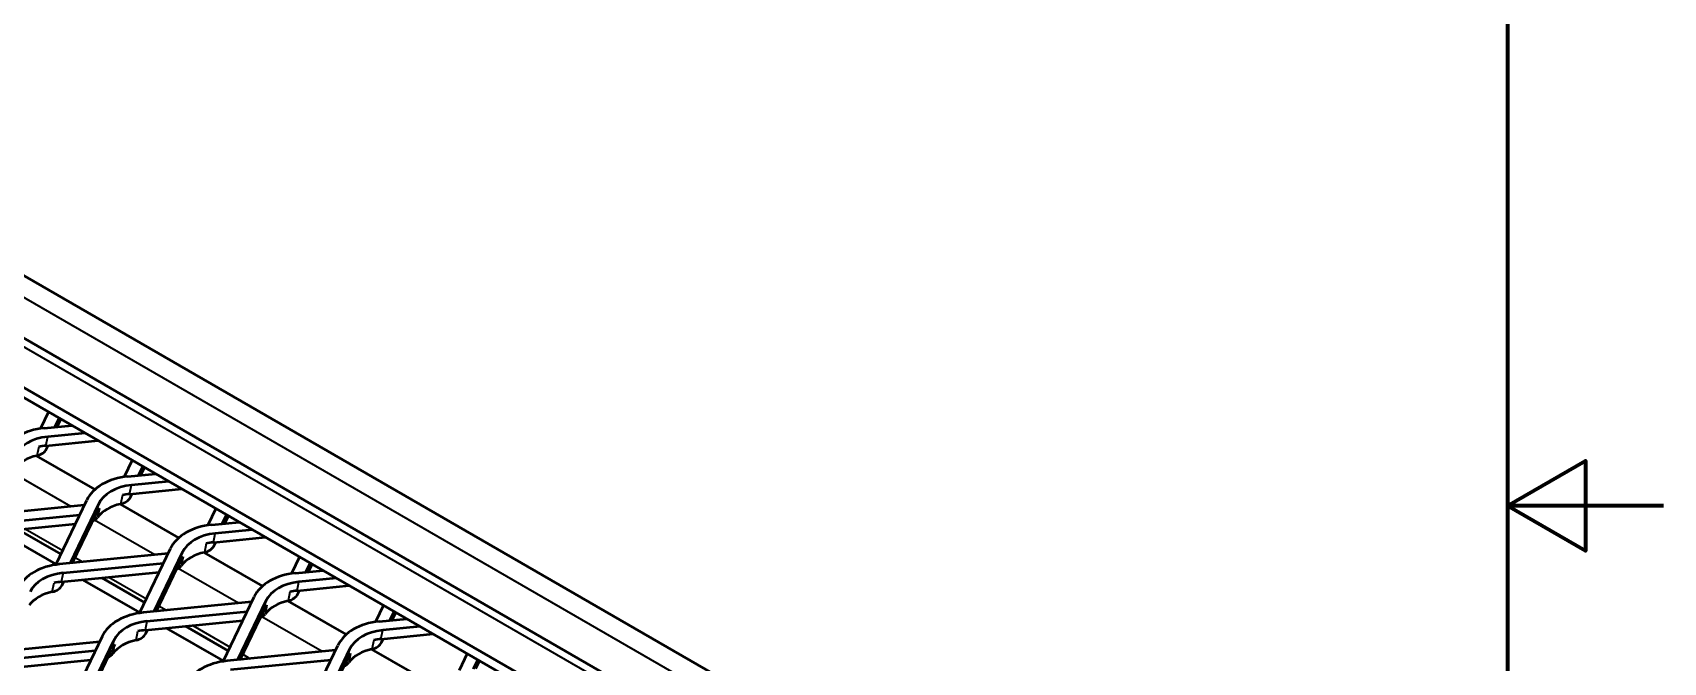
# Model space of a CAD drawing. Header units: millimetres. Extents: x 0 to 1485, y 0 to 1050.
# Drawn here: x 1223.4 to 1485, y 499.9 to 600.9 of the extents above; entities that cross this region are included whole.
import ezdxf

# ---------------------------------------------------------------- set-up
doc = ezdxf.new("R2010")
doc.units = ezdxf.units.MM
doc.header["$LTSCALE"] = 2.5
for name, color, linetype, lineweight in [('Rahmen (ISO)', 7, 'Continuous', 70), ('Sichtbar (ISO)', 7, 'Continuous', 50), ('Sichtbar schmal (ISO)', 7, 'Continuous', 35)]:
    doc.layers.add(name, color=color, linetype=linetype, lineweight=lineweight)

# ---------------------------------------------------------------- blocks, each defined once
blk = doc.blocks.new('Ränder Standardrahmen')
at = {"layer": 'Rahmen (ISO)', "flags": 128}
for points in [[(10, 10), (10, 410), (584, 410), (584, 10), (10, 10)], [(594, 210), (584, 210), (589, 212.89), (589, 207.11), (584, 210)]]:
    blk.add_lwpolyline(points, dxfattribs=at)

msp = doc.modelspace()

# ---------------------------------------------------------------- linework, layer by layer
at = {"layer": 'Sichtbar (ISO)'}
for p, q in [((1449.8106, 430.3844), (1166.9679, 593.6837)), ((1429.769, 431.8773), (1168.3821, 582.7891)), ((1168.3821, 574.9043), (1414.4553, 432.8339)), ((1168.3821, 573.2713), (1394.0906, 442.9585)), ((1225.9198, 540.0519), (1224.6348, 537.3708)), ((1226.9349, 537.6127), (1227.6306, 539.0642)), ((1225.2521, 537.4472), (1229.6773, 537.8825)), ((1231.8178, 536.6467), (1225.8114, 536.0558)), ((1227.339, 537.6525), (1227.9322, 538.8901)), ((1225.5137, 534.6313), (1233.8825, 535.4546)), ((1225.6392, 534.106), (1225.9096, 534.6702)), ((1223.9837, 533.0048), (1233.3746, 527.5829)), ((1239.3549, 532.2952), (1238.0698, 529.6141)), ((1240.37, 529.856), (1241.0656, 531.3075)), ((1240.7741, 529.8958), (1241.3672, 531.1334)), ((1238.6871, 529.6905), (1243.1123, 530.1258)), ((1245.2528, 528.89), (1239.2464, 528.2991)), ((1227.1097, 515.5295), (1232.0643, 525.8668)), ((1238.9487, 526.8746), (1247.3176, 527.6979)), ((1239.0742, 526.3493), (1239.3447, 526.9135)), ((1231.6842, 525.0737), (1214.292, 523.3626)), ((1214.8512, 521.9712), (1230.9566, 523.5557)), ((1233.9481, 525.2401), (1229.4098, 515.7715)), ((1229.8139, 515.8112), (1233.6504, 523.8156)), ((1237.4187, 525.2481), (1246.8096, 519.8262)), ((1252.7899, 524.5385), (1251.5049, 521.8574)), ((1253.805, 522.0993), (1254.5007, 523.5507)), ((1254.2091, 522.1391), (1254.8023, 523.3766)), ((1214.5535, 520.5467), (1230.2548, 522.0914)), ((1227.1505, 515.6147), (1218.0177, 520.8875)), ((1221.0384, 521.1847), (1227.9168, 517.2135)), ((1252.1222, 521.9337), (1256.5473, 522.3691)), ((1258.6879, 521.1333), (1252.6814, 520.5424)), ((1240.5447, 507.7728), (1245.4993, 518.11)), ((1252.3837, 519.1179), (1260.7526, 519.9412)), ((1252.5092, 518.5925), (1252.7797, 519.1568)), ((1245.1192, 517.317), (1227.727, 515.6059)), ((1228.2863, 514.2145), (1244.3916, 515.799)), ((1229.9292, 516.0517), (1230.2682, 515.8559)), ((1247.3831, 517.4834), (1242.8448, 508.0147)), ((1243.2489, 508.0545), (1247.0854, 516.0589)), ((1250.8537, 517.4914), (1260.2446, 512.0695)), ((1266.2249, 516.7817), (1264.9399, 514.1007)), ((1267.24, 514.3426), (1267.9357, 515.794)), ((1267.6441, 514.3823), (1268.2373, 515.6199)), ((1227.9885, 512.79), (1243.6898, 514.3347)), ((1228.1141, 512.2647), (1228.3845, 512.829)), ((1240.5855, 507.858), (1231.4527, 513.1308)), ((1234.4735, 513.428), (1241.3518, 509.4568)), ((1265.5572, 514.177), (1269.9824, 514.6124)), ((1272.1229, 513.3766), (1266.1165, 512.7856)), ((1253.9797, 500.0161), (1258.9343, 510.3533)), ((1265.8187, 511.3611), (1274.1876, 512.1845)), ((1265.9443, 510.8358), (1266.2147, 511.4001)), ((1258.5542, 509.5603), (1241.162, 507.8492)), ((1241.7213, 506.4578), (1257.8267, 508.0423)), ((1243.3642, 508.295), (1243.7033, 508.0992)), ((1260.8182, 509.7267), (1256.2799, 500.258)), ((1256.684, 500.2978), (1260.5204, 508.3022)), ((1264.2887, 509.7346), (1273.6797, 504.3128)), ((1279.66, 509.025), (1278.3749, 506.3439)), ((1280.6751, 506.5859), (1281.3707, 508.0373)), ((1281.0791, 506.6256), (1281.6723, 507.8632)), ((1241.4236, 505.0333), (1257.1248, 506.578)), ((1241.5491, 504.508), (1241.8195, 505.0722)), ((1254.0206, 500.1013), (1244.8877, 505.3741)), ((1247.9085, 505.6713), (1254.7869, 501.7001)), ((1278.9922, 506.4203), (1283.4174, 506.8557)), ((1285.5579, 505.6198), (1279.5515, 505.0289)), ((1216.7668, 501.5213), (1234.159, 503.2324)), ((1234.5392, 504.0255), (1229.5845, 493.6882)), ((1231.8847, 493.9302), (1236.423, 503.3988)), ((1267.4148, 492.2594), (1272.3694, 502.5966)), ((1279.2538, 503.6044), (1287.6227, 504.4278)), ((1279.3793, 503.0791), (1279.6498, 503.6434)), ((1217.0284, 498.7054), (1232.7297, 500.2502)), ((1233.4315, 501.7144), (1217.3261, 500.1299)), ((1232.2888, 493.9699), (1236.1253, 501.9743)), ((1271.9893, 501.8035), (1254.5971, 500.0925)), ((1255.1563, 498.7011), (1271.2617, 500.2855)), ((1256.7992, 500.5382), (1257.1383, 500.3425)), ((1274.2532, 501.97), (1269.7149, 492.5013)), ((1270.119, 492.5411), (1273.9555, 500.5455)), ((1277.7238, 501.9779), (1287.1147, 496.5561)), ((1293.095, 501.2683), (1291.8099, 498.5872)), ((1294.1101, 498.8292), (1294.8058, 500.2806)), ((1294.5142, 498.8689), (1295.1073, 500.1065))]:
    msp.add_line(p, q, dxfattribs=at)
for centre, major_axis, start_param, end_param in [((1228.0484, 530.4902), (-9.7885, 2.0459), 5.14148013, 6.11622732), ((1228.0484, 530.4902), (-7.8308, 1.6367), 5.14148013, 6.11622732), ((1222.8134, 535.046), (2.9365, -0.6138), 5.29543781, 6.11622732), ((1227.7507, 529.0657), (7.8308, -1.6367), 1.99988748, 2.15384516), ((1227.453, 527.6412), (-7.8308, 1.6367), 5.29543781, 5.96226963), ((1241.4834, 522.7335), (-9.7885, 2.0459), 5.14148013, 6.11622732), ((1241.4834, 522.7335), (-7.8308, 1.6367), 5.14148013, 6.11622732), ((1236.2485, 527.2892), (2.9365, -0.6138), 5.29543781, 6.11622732), ((1241.1857, 521.309), (7.8308, -1.6367), 1.99988748, 2.15384516), ((1241.1857, 521.309), (-7.8308, 1.6367), 5.96226963, 6.11622732), ((1240.888, 519.8845), (-7.8308, 1.6367), 5.29543781, 5.96226963), ((1231.1573, 524.3498), (2.9365, -0.6138), 5.54107457, 5.96226963), ((1254.9185, 514.9768), (-9.7885, 2.0459), 5.14148013, 6.11622732), ((1254.9185, 514.9768), (-7.8308, 1.6367), 5.14148013, 6.11622732), ((1249.6835, 519.5325), (2.9365, -0.6138), 5.29543781, 6.11622732), ((1254.6207, 513.5523), (7.8308, -1.6367), 1.99988748, 2.15384516), ((1230.5233, 508.6489), (-9.7885, 2.0459), 5.14148013, 6.11622732), ((1244.5923, 516.5931), (2.9365, -0.6138), 5.54107457, 5.96226963), ((1254.6207, 513.5523), (-7.8308, 1.6367), 5.96226963, 6.11622732), ((1254.323, 512.1278), (-7.8308, 1.6367), 5.29543781, 5.96226963), ((1230.5233, 508.6489), (-7.8308, 1.6367), 5.14148013, 6.11622732), ((1230.2256, 507.2244), (7.8308, -1.6367), 1.99988748, 2.15384516), ((1268.3535, 507.2201), (-9.7885, 2.0459), 5.14148013, 6.11622732), ((1268.3535, 507.2201), (-7.8308, 1.6367), 5.14148013, 6.11622732), ((1229.9278, 505.7999), (-7.8308, 1.6367), 5.29543781, 5.96226963), ((1225.2883, 513.2047), (2.9365, -0.6138), 5.29543781, 6.11622732), ((1263.1185, 511.7758), (2.9365, -0.6138), 5.29543781, 6.11622732), ((1268.0558, 505.7956), (7.8308, -1.6367), 1.99988748, 2.15384516), ((1243.9583, 500.8922), (-9.7885, 2.0459), 5.14148013, 6.11622732), ((1258.0274, 508.8364), (2.9365, -0.6138), 5.54107457, 5.96226963), ((1268.0558, 505.7956), (-7.8308, 1.6367), 5.96226963, 6.11622732), ((1267.758, 504.3711), (-7.8308, 1.6367), 5.29543781, 5.96226963), ((1243.9583, 500.8922), (-7.8308, 1.6367), 5.14148013, 6.11622732), ((1243.6606, 499.4677), (7.8308, -1.6367), 1.99988748, 2.15384516), ((1281.7885, 499.4634), (-9.7885, 2.0459), 5.14148013, 6.11622732), ((1281.7885, 499.4634), (-7.8308, 1.6367), 5.14148013, 6.11622732), ((1243.6606, 499.4677), (-7.8308, 1.6367), 5.96226963, 6.11622732), ((1243.3629, 498.0432), (-7.8308, 1.6367), 5.29543781, 5.96226963), ((1238.7233, 505.448), (2.9365, -0.6138), 5.29543781, 6.11622732), ((1276.5536, 504.0191), (2.9365, -0.6138), 5.29543781, 6.11622732), ((1281.4908, 498.0389), (7.8308, -1.6367), 1.99988748, 2.15384516), ((1233.6322, 502.5086), (2.9365, -0.6138), 5.54107457, 5.96226963), ((1257.3934, 493.1355), (-9.7885, 2.0459), 5.14148013, 6.11622732), ((1271.4624, 501.0797), (2.9365, -0.6138), 5.54107457, 5.96226963), ((1281.4908, 498.0389), (-7.8308, 1.6367), 5.96226963, 6.11622732), ((1281.1931, 496.6144), (-7.8308, 1.6367), 5.29543781, 5.96226963)]:
    msp.add_ellipse(centre, major_axis=major_axis, ratio=0.68595823, start_param=start_param, end_param=end_param, dxfattribs=at)
at = {"layer": 'Sichtbar schmal (ISO)'}
for p, q in [((1442.9654, 430.7927), (1167.675, 589.7316)), ((1168.3821, 581.4363), (1425.769, 432.8339)), ((1224.3765, 534.451), (1224.0788, 533.0265)), ((1225.5137, 534.6313), (1225.8114, 536.0558)), ((1225.7539, 534.6549), (1225.6392, 534.106)), ((1229.5389, 524.8626), (1219.8757, 530.4417)), ((1237.8115, 526.6943), (1237.5138, 525.2698)), ((1238.9487, 526.8746), (1239.2464, 528.2991)), ((1239.189, 526.8982), (1239.0742, 526.3493)), ((1233.6504, 523.8156), (1233.9481, 525.2401)), ((1234.1089, 524.5565), (1233.8111, 523.132)), ((1222.2106, 521.3), (1228.2141, 517.8339)), ((1242.9739, 517.1059), (1233.3107, 522.685)), ((1251.2466, 518.9375), (1250.9488, 517.513)), ((1252.3837, 519.1179), (1252.6814, 520.5424)), ((1252.624, 519.1415), (1252.5092, 518.5925)), ((1230.2265, 516.672), (1231.4403, 515.9712)), ((1247.0854, 516.0589), (1247.3831, 517.4834)), ((1247.5439, 516.7998), (1247.2462, 515.3753)), ((1228.2863, 514.2145), (1227.9885, 512.79)), ((1228.1141, 512.2647), (1228.2288, 512.8136)), ((1235.6456, 513.5433), (1241.6492, 510.0772)), ((1256.409, 509.3492), (1246.7457, 514.9283)), ((1265.8187, 511.3611), (1266.1165, 512.7856)), ((1226.5536, 511.1852), (1226.8514, 512.6097)), ((1264.6816, 511.1808), (1264.3839, 509.7563)), ((1266.059, 511.3848), (1265.9443, 510.8358)), ((1243.6615, 508.9153), (1244.8754, 508.2145)), ((1260.5204, 508.3022), (1260.8182, 509.7267)), ((1260.9789, 509.0431), (1260.6812, 507.6186)), ((1241.7213, 506.4578), (1241.4236, 505.0333)), ((1241.5491, 504.508), (1241.6638, 505.0569)), ((1249.0806, 505.7866), (1255.0842, 502.3204)), ((1269.844, 501.5925), (1260.1808, 507.1715)), ((1279.2538, 503.6044), (1279.5515, 505.0289)), ((1236.423, 503.3988), (1236.1253, 501.9743)), ((1236.286, 501.2907), (1236.5837, 502.7152)), ((1239.9887, 503.4285), (1240.2864, 504.853)), ((1278.1166, 503.4241), (1277.8189, 501.9996)), ((1279.494, 503.6281), (1279.3793, 503.0791)), ((1257.0965, 501.1586), (1258.3104, 500.4578)), ((1273.9555, 500.5455), (1274.2532, 501.97)), ((1274.4139, 501.2864), (1274.1162, 499.8619))]:
    msp.add_line(p, q, dxfattribs=at)

# ---------------------------------------------------------------- block references
at = {"xscale": 2.5, "yscale": 2.5, "zscale": 2.5}
msp.add_blockref('Ränder Standardrahmen', (0, 0), dxfattribs=at)

doc.saveas('drawing.dxf')
